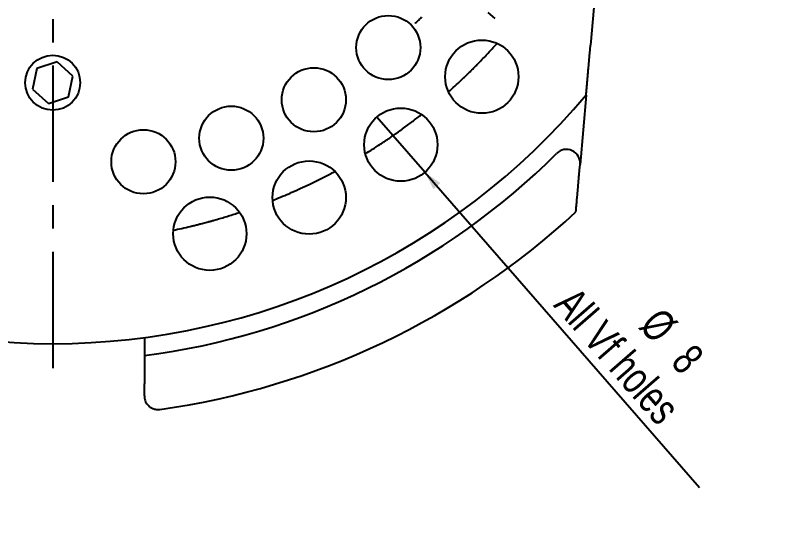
# Model space of a CAD drawing. Header units: millimetres. Extents: x 8 to 867, y 8 to 585.
# Drawn here: x 730.7 to 814.8, y 472.7 to 528.1 of the extents above; entities that cross this region are included whole.
import ezdxf

# ---------------------------------------------------------------- set-up
doc = ezdxf.new("R2010")
doc.units = ezdxf.units.MM
doc.linetypes.add('CENTERX2', pattern=[20.32, 12.7, -2.54, 2.54, -2.54])
doc.layers.add('CENTERLINE', color=4, linetype='CENTERX2')
doc.layers.add('DIMENSIONS', color=2, linetype='Continuous')
doc.layers.add('OUTLINE', color=7, linetype='Continuous', lineweight=25)
doc.styles.add('SLDTEXTSTYLE0', font='TXT', dxfattribs={"width": 0.75})
doc.dimstyles.new('SLDDIMSTYLE22', dxfattribs={"dimtxt": 3.5, "dimasz": 2, "dimexe": 0, "dimexo": 0.0625, "dimgap": 0.875, "dimtad": 1, "dimrnd": 1e-09, "dimzin": 12, "dimdsep": 46, "dimtxsty": 'SLDTEXTSTYLE0', "dimsah": 1, "dimcen": 0, "dimadec": 0, "dimazin": 3, "dimtfac": 1, "dimtofl": 0, "dimtmove": 0, "dimatfit": 3, "dimfxl": 0, "dimfrac": 2, "dimtolj": 1, "dimtzin": 12, "dimarcsym": 0})
doc.dimstyles.new('SLDDIMSTYLE33', dxfattribs={"dimtxt": 3.5, "dimasz": 2, "dimexe": 0, "dimexo": 0.0625, "dimgap": 0.875, "dimtad": 1, "dimrnd": 1e-09, "dimzin": 12, "dimdsep": 46, "dimtxsty": 'SLDTEXTSTYLE0', "dimblk1": 'NONE', "dimsah": 1, "dimcen": 0, "dimadec": 0, "dimazin": 3, "dimtfac": 1, "dimtmove": 0, "dimatfit": 3, "dimldrblk": 'NONE', "dimfxl": 0, "dimfrac": 2, "dimtolj": 1, "dimtzin": 12, "dimarcsym": 0})
doc.dimstyles.new('SLDDIMSTYLE35', dxfattribs={"dimtxt": 3.5, "dimasz": 2, "dimexe": 0, "dimexo": 0.0625, "dimgap": 0.875, "dimtad": 1, "dimrnd": 1e-09, "dimzin": 12, "dimdsep": 46, "dimtxsty": 'SLDTEXTSTYLE0', "dimsah": 1, "dimcen": 0, "dimadec": 0, "dimazin": 3, "dimtfac": 1, "dimtofl": 0, "dimtmove": 0, "dimatfit": 3, "dimfxl": 0, "dimfrac": 2, "dimtolj": 1, "dimtzin": 12, "dimarcsym": 0})

# ---------------------------------------------------------------- blocks, each defined once
blk = doc.blocks.new('_D_84')
at = {"layer": 'DIMENSIONS'}
for q in [(770.153, 516.957), (805.386, 476.495)]:
    blk.add_line((775.406, 510.923), q, dxfattribs=at)
blk.add_solid([(775.406, 510.923), (776.342, 509.087), (777.097, 509.743)], dxfattribs=at)
at = {"layer": 'DIMENSIONS', "char_height": 3.5, "attachment_point": 1, "rotation": 311.04872, "style": 'SLDTEXTSTYLE0'}
for s, insert in [('All Vf holes', (791.986, 498.656)), ('%%c', (801.319, 496.393)), ('8', (804.783, 492.414))]:
    blk.add_mtext(s, dxfattribs=dict(at, insert=insert))
blk = doc.blocks.new('_None')
blk = doc.blocks.new('_D_87')
at = {"layer": 'DIMENSIONS'}
blk.add_line((786.397, 544.029), (734.78, 568.209), dxfattribs=at)
blk.add_arc((734.78, 568.209), 143.231, 289.50519, 336.90962, dxfattribs=at)
blk.add_solid([(786.397, 544.029), (784.798, 545.331), (784.374, 544.425)], dxfattribs=at)
at = {"layer": 'DIMENSIONS', "insert": (771.879, 555.806), "char_height": 3.5, "attachment_point": 1, "rotation": 334.90007, "style": 'SLDTEXTSTYLE0'}
blk.add_mtext('R57', dxfattribs=at)
blk = doc.blocks.new('_D_91')
at = {"layer": 'DIMENSIONS'}
blk.add_line((710.508, 506.565), (734.78, 568.209), dxfattribs=at)
blk.add_solid([(710.508, 506.565), (711.706, 508.243), (710.776, 508.609)], dxfattribs=at)
at = {"layer": 'DIMENSIONS', "insert": (720.026, 542.993), "char_height": 3.5, "attachment_point": 1, "rotation": 68.50831, "style": 'SLDTEXTSTYLE0'}
blk.add_mtext('R66,25', dxfattribs=at)
blk = doc.blocks.new('SW_CENTERMARKSYMBOL_0')
at = {"layer": 'CENTERLINE', "color": 0}
for p, q in [((0, 5), (0, 15)), ((0, 0), (0, 2.5)), ((-5, 0), (-15, 0)), ((0, 0), (-2.5, 0)), ((0, 0), (0, -2.5)), ((0, 0), (2.5, 0)), ((5, 0), (15, 0)), ((0, -5), (0, -79.579))]:
    blk.add_line(p, q, dxfattribs=at)
blk = doc.blocks.new('SW_CENTERMARKSYMBOL_1')
at = {"layer": 'CENTERLINE', "color": 0}
for p, q in [((-4.698, 1.71), (-5.638, 2.052)), ((0, 0), (-2.349, 0.855)), ((0, 0), (2.349, -0.855)), ((4.698, -1.71), (5.638, -2.052)), ((-8.529, -6.505), (-9.395, -6.005)), ((-4.199, -9.005), (-6.364, -7.755)), ((-4.199, -9.005), (-2.034, -10.255)), ((0.131, -11.505), (0.997, -12.005)), ((-13.728, -13.93), (-14.494, -13.287)), ((-9.898, -17.144), (-11.813, -15.537)), ((-9.898, -17.144), (-7.983, -18.751)), ((-6.068, -20.358), (-5.302, -21))]:
    blk.add_line(p, q, dxfattribs=at)
for start, end in [(345.02595, 346.03113), (340, 342.51297), (337.48703, 340), (335.02595, 336.03113), (333.96887, 334.97405), (330, 332.51297), (327.48703, 330), (325.02595, 326.03113), (323.96887, 324.97405), (320, 322.51297), (317.48703, 320), (313.96887, 314.97405)]:
    blk.add_arc((-53.562, 19.495), 57, start, end, dxfattribs=at)

msp = doc.modelspace()

# ---------------------------------------------------------------- linework, layer by layer
at = {"layer": 'OUTLINE'}
for p, q in [((796.92557, 564.15876), (793.48358, 524.81662)), ((735.25031, 522.96975), (733.05703, 522.24664)), ((736.97317, 521.43187), (735.25031, 522.96975)), ((733.05703, 522.24664), (732.58662, 519.98566)), ((736.50276, 519.17089), (736.97317, 521.43187)), ((732.58662, 519.98566), (734.30949, 518.44778)), ((734.30949, 518.44778), (736.50276, 519.17089)), ((793.00577, 519.35522), (792.34377, 511.78856)), ((792.28948, 511.168), (792.34377, 511.78856)), ((744.7799, 492.86953), (744.7799, 490.90286)), ((744.7799, 490.90286), (744.7799, 487.82842))]:
    msp.add_line(p, q, dxfattribs=at)
for centre, radius in [((771.41879, 524.54423), 3.5), ((781.62572, 521.36294), 4), ((734.7799, 520.70876), 3), ((763.2799, 518.84532), 3.5), ((754.27505, 514.64628), 3.5), ((772.77934, 513.93994), 4), ((744.67784, 512.07472), 3.5), ((762.77836, 508.16587), 4), ((751.92666, 504.21618), 4)]:
    msp.add_circle(centre, radius, dxfattribs=at)
for centre, radius, start, end in [((734.7799, 568.20876), 76, 219.9913068, 320.0086932), ((734.7799, 568.20876), 77.95, 277.3706368, 314.8878689), ((790.84948, 511.91929), 1.5, 355, 134.8878689), ((734.7799, 568.20876), 84, 278.0127777, 312.8351284)]:
    msp.add_arc(centre, radius, start, end, dxfattribs=at)
for points, knots in [([(777.98271, 519.71114), (778.21503, 519.9198), (778.67962, 520.33706), (779.23722, 520.85688), (779.65872, 521.25722), (779.94356, 521.53113), (780.20118, 521.78195), (780.42996, 522.00706), (780.6266, 522.20217), (780.83855, 522.41426), (781.06161, 522.63969), (781.29181, 522.87467), (781.59913, 523.19158), (781.9781, 523.58823), (782.42241, 524.06301), (782.85407, 524.53316), (783.13641, 524.84839), (783.27753, 525.00595)], [0, 0, 0, 0, 0.1310519, 0.26207131, 0.31431828, 0.36656826, 0.41868942, 0.45247516, 0.48633967, 0.52005049, 0.56136061, 0.60288304, 0.64437322, 0.73315689, 0.82204469, 0.91105291, 1, 1, 1, 1]), ([(793.00669, 519.36574), (793.00729, 519.37266), (793.00853, 519.38679), (793.01819, 519.49719), (793.03259, 519.6618), (793.04956, 519.85582), (793.0675, 520.06078), (793.08538, 520.26519), (793.10462, 520.4852), (793.1294, 520.76826), (793.16003, 521.11848), (793.1971, 521.54211), (793.2356, 521.98228), (793.27875, 522.47548), (793.32619, 523.01769), (793.37807, 523.61062), (793.43059, 524.21103), (793.46592, 524.61475), (793.48358, 524.81662)], [0, 0, 0, 0, 0.05133257, 0.10478328, 0.15604538, 0.20858043, 0.24877059, 0.28897676, 0.33024563, 0.37152389, 0.43926422, 0.50703213, 0.57650421, 0.64598939, 0.73376287, 0.82155095, 0.91077283, 1, 1, 1, 1]), ([(768.90484, 512.94584), (769.16986, 513.11098), (769.69985, 513.44123), (770.33925, 513.85633), (770.82386, 514.17739), (771.15193, 514.39768), (771.4492, 514.59995), (771.71359, 514.78192), (771.94112, 514.93992), (772.18668, 515.11199), (772.4455, 515.29524), (772.713, 515.4867), (773.07069, 515.74541), (773.51278, 516.07024), (774.03278, 516.46065), (774.53953, 516.8487), (774.87231, 517.11011), (775.03865, 517.24078)], [0, 0, 0, 0, 0.13105215, 0.26207155, 0.31431856, 0.3665688, 0.41868966, 0.45247539, 0.48633982, 0.52005052, 0.56136063, 0.60288326, 0.64437323, 0.73315712, 0.82204494, 0.91105278, 1, 1, 1, 1]), ([(758.7901, 507.85967), (759.07977, 507.97629), (759.65906, 508.20948), (760.36082, 508.50725), (760.89383, 508.73928), (761.25516, 508.89926), (761.58304, 509.04683), (761.87501, 509.18013), (762.12652, 509.29622), (762.39823, 509.42303), (762.68494, 509.55856), (762.98162, 509.70065), (763.3788, 509.89333), (763.87058, 510.13644), (764.45048, 510.43063), (765.01691, 510.72479), (765.39003, 510.92444), (765.57653, 511.02423)], [0, 0, 0, 0, 0.13105207, 0.26207148, 0.31431838, 0.36656865, 0.41868967, 0.4524753, 0.48634001, 0.5200506, 0.56136081, 0.60288318, 0.64437324, 0.73315705, 0.82204491, 0.91105288, 1, 1, 1, 1]), ([(791.89074, 506.61046), (791.89093, 506.61259), (791.89144, 506.61838), (791.89683, 506.68008), (791.90709, 506.79727), (791.92034, 506.94873), (791.93515, 507.11805), (791.95426, 507.33643), (791.97823, 507.61041), (792.00722, 507.94175), (792.04308, 508.35167), (792.08631, 508.84578), (792.13687, 509.42369), (792.18798, 510.0079), (792.23897, 510.59077), (792.27264, 510.97559), (792.28948, 511.168)], [0, 0, 0, 0, 0.0346457, 0.09405254, 0.15349833, 0.20232585, 0.25133579, 0.30023076, 0.3682601, 0.43654825, 0.50469604, 0.60547156, 0.70662318, 0.80756067, 0.90377493, 1, 1, 1, 1]), ([(747.94582, 504.60718), (748.25134, 504.67172), (748.86232, 504.80079), (749.60513, 504.97217), (750.17033, 505.10812), (750.55396, 505.20293), (750.90248, 505.29131), (751.21316, 505.37189), (751.48101, 505.44254), (751.77061, 505.52024), (752.0765, 505.60392), (752.39335, 505.69234), (752.81795, 505.81312), (753.34447, 505.96715), (753.96665, 506.15616), (754.57555, 506.3475), (754.97768, 506.47933), (755.17867, 506.54522)], [0, 0, 0, 0, 0.13105214, 0.2620715, 0.31431848, 0.36656882, 0.41868956, 0.45247538, 0.48633998, 0.52005056, 0.56136071, 0.60288323, 0.6443733, 0.73315706, 0.822045, 0.91105296, 1, 1, 1, 1]), ([(744.7799, 486.51421), (744.7799, 486.64101), (744.7799, 486.89702), (744.7799, 487.25424), (744.7799, 487.56656), (744.7799, 487.74092), (744.7799, 487.82842)], [0, 0, 0, 0, 0.30459859, 0.61503771, 0.8068071, 1, 1, 1, 1]), ([(744.7799, 486.51421), (744.78454, 486.42623), (744.79397, 486.24739), (744.86766, 485.98648), (744.98631, 485.73682), (745.13351, 485.53802), (745.28105, 485.39046), (745.41931, 485.28156), (745.56569, 485.19147), (745.72844, 485.11525), (745.9054, 485.05738), (746.09665, 485.02123), (746.28991, 485.01012), (746.42096, 485.01932), (746.48689, 485.02856), (746.48899, 485.02886)], [0, 0, 0, 0, 0.07889071, 0.1603549, 0.26003344, 0.36255487, 0.43278288, 0.50302894, 0.57520829, 0.64739859, 0.73374405, 0.82009998, 0.90859189, 0.9970877, 1, 1, 1, 1])]:
    msp.add_open_spline(points, degree=3, knots=knots, dxfattribs=at)

# ---------------------------------------------------------------- block references
at = {"layer": 'CENTERLINE'}
for name, p in [('SW_CENTERMARKSYMBOL_0', (734.7799, 568.20876)), ('SW_CENTERMARKSYMBOL_1', (788.34238, 548.71361))]:
    msp.add_blockref(name, p, dxfattribs=at)

# ---------------------------------------------------------------- dimensions: what is measured, and where the dimension line sits
at = {"layer": 'DIMENSIONS'}
for mpoint, dimstyle, picture, middle in [((710.50813, 506.56508), 'SLDDIMSTYLE35', '_D_91', (726.79053, 547.91794)), ((786.39735, 544.02946), 'SLDDIMSTYLE22', '_D_87', (773.674, 549.9895))]:
    dim = msp.add_radius_dim(center=(734.7799, 568.20876), mpoint=mpoint, dimstyle=dimstyle, dxfattribs=at)
    dim.commit()
    dim.dimension.update_dxf_attribs({"geometry": picture, "text_midpoint": middle, "dimtype": 164})
dim = msp.add_diameter_dim_2p(p1=(770.15253, 516.95655), p2=(775.40614, 510.92333), text='<>\\PAll Vf holes', dimstyle='SLDDIMSTYLE33', dxfattribs=at)
dim.commit()
dim.dimension.update_dxf_attribs({"geometry": '_D_84', "text_midpoint": (796.6311, 486.54872), "dimtype": 163})

doc.saveas('drawing.dxf')
